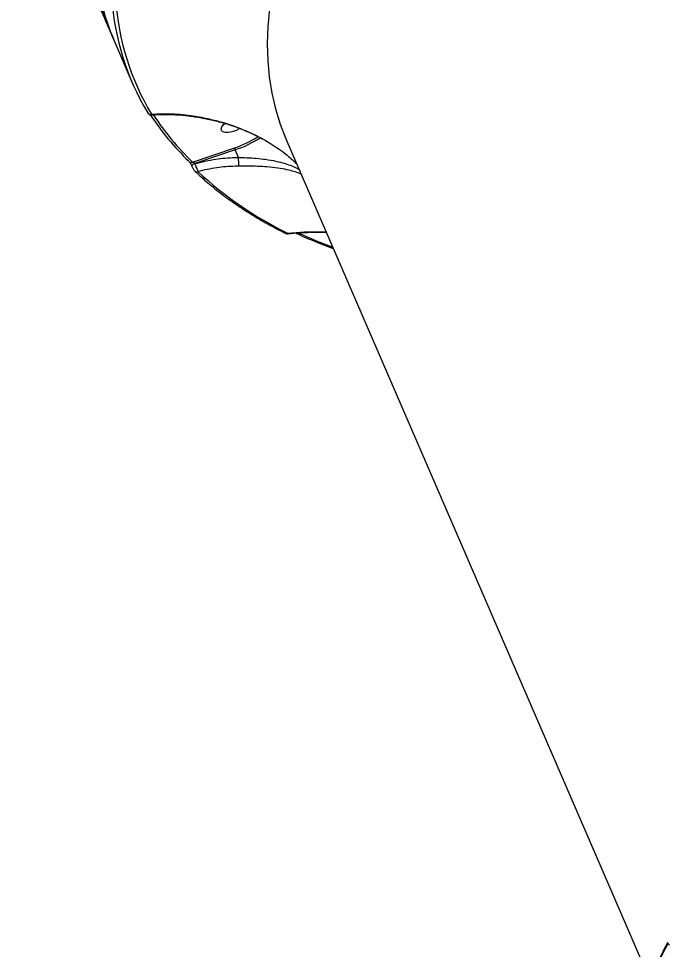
# Model space of a CAD drawing. Header units: millimetres. Extents: x -9609 to 9022, y -7175 to 8108.
# Drawn here: x -5118.8 to -4910.8, y 4353.9 to 4652 of the extents above; entities that cross this region are included whole.
import ezdxf

# ---------------------------------------------------------------- set-up
doc = ezdxf.new("R2010")
doc.units = ezdxf.units.MM
for name, color, linetype in [('DIKOM_ОБЪЕКТ', 7, 'Continuous'), ('DIKOM_РАЗМЕР_ЗОНА', 7, 'Continuous'), ('DIKOM_РАЗМЕР_ОБЪЕКТА', 7, 'Continuous')]:
    doc.layers.add(name, color=color, linetype=linetype)
doc.styles.add('style1', font='arial.ttf', dxfattribs={"width": 0.8})
doc.dimstyles.new('1-50', dxfattribs={"dimtxt": 300, "dimasz": 200, "dimexe": 100, "dimexo": 0, "dimgap": 100, "dimtad": 1, "dimtxsty": 'style1', "dimcen": 200, "dimclrd": 7, "dimclre": 7, "dimclrt": 7, "dimadec": 1, "dimazin": 2, "dimtfac": 1, "dimtmove": 0, "dimatfit": 2, "dimfxl": 0, "dimlwd": 25, "dimlwe": 18, "dimarcsym": 0})

# ---------------------------------------------------------------- blocks, each defined once
blk = doc.blocks.new('*D10')
at = {"layer": 'Defpoints', "color": 0, "transparency": 16777216}
for p in [(-405.54, 6589.16), (-8044.66, -3492.79), (424.09, -3492.79)]:
    blk.add_point(p, dxfattribs=at)
at = {"layer": 'DIKOM_РАЗМЕР_ОБЪЕКТА', "color": 7, "lineweight": 18, "transparency": 16777216}
for p, q in [((-405.54, 6589.16), (-8144.66, 6589.16)), ((424.09, -3492.79), (-8144.66, -3492.79))]:
    blk.add_line(p, q, dxfattribs=at)
at = {"layer": 'DIKOM_РАЗМЕР_ОБЪЕКТА', "color": 7, "lineweight": 25, "transparency": 16777216}
blk.add_line((-8044.66, 6389.16), (-8044.66, -3292.79), dxfattribs=at)
at = {"layer": 'DIKOM_РАЗМЕР_ОБЪЕКТА', "color": 7, "transparency": 16777216}
for points in [[(-8077.99, 6389.16), (-8011.32, 6389.16), (-8044.66, 6589.16)], [(-8077.99, -3292.79), (-8011.32, -3292.79), (-8044.66, -3492.79)]]:
    blk.add_solid(points, dxfattribs=at)
at = {"layer": 'DIKOM_РАЗМЕР_ОБЪЕКТА', "color": 7, "transparency": 16777216, "insert": (-8297.83, 1541.5), "char_height": 300, "attachment_point": 5, "rotation": 90, "style": 'style1'}
blk.add_mtext('10100', dxfattribs=at)
blk = doc.blocks.new('*D13')
at = {"layer": 'Defpoints', "color": 0, "transparency": 16777216}
for p in [(-4933.28, 8107.63), (-9158.98, -4977.79), (-1652.91, -4977.79)]:
    blk.add_point(p, dxfattribs=at)
at = {"layer": 'DIKOM_РАЗМЕР_ЗОНА', "color": 7, "lineweight": 18, "transparency": 16777216}
for p, q in [((-4933.28, 8107.63), (-9258.98, 8107.63)), ((-1652.91, -4977.79), (-9258.98, -4977.79))]:
    blk.add_line(p, q, dxfattribs=at)
at = {"layer": 'DIKOM_РАЗМЕР_ЗОНА', "color": 7, "lineweight": 25, "transparency": 16777216}
blk.add_line((-9158.98, 7907.63), (-9158.98, -4777.79), dxfattribs=at)
at = {"layer": 'DIKOM_РАЗМЕР_ЗОНА', "color": 7, "transparency": 16777216}
for points in [[(-9192.32, 7907.63), (-9125.65, 7907.63), (-9158.98, 8107.63)], [(-9192.32, -4777.79), (-9125.65, -4777.79), (-9158.98, -4977.79)]]:
    blk.add_solid(points, dxfattribs=at)
at = {"layer": 'DIKOM_РАЗМЕР_ЗОНА', "color": 7, "transparency": 16777216, "insert": (-9412.26, 1541.5), "char_height": 300, "attachment_point": 5, "rotation": 90, "style": 'style1'}
blk.add_mtext('13100', dxfattribs=at)

msp = doc.modelspace()

# ---------------------------------------------------------------- linework, layer by layer
at = {"layer": 'DIKOM_ОБЪЕКТ', "color": 7, "linetype": 'Continuous', "lineweight": 15}
for p, q in [((-5088.069, 4644.731), (-5082.329, 4631.477)), ((-5032.844, 4612.832), (-4916.392, 4343.939)), ((-5063.055, 4606.081), (-5049.489, 4610.659)), ((-5049.309, 4610.013), (-5062.337, 4605.616)), ((-5048.252, 4607.574), (-5049.309, 4610.013)), ((-5048.252, 4607.574), (-5048.251, 4607.568)), ((-5063.256, 4604.75), (-5063.244, 4604.723)), ((-5063.244, 4604.723), (-5063.198, 4604.657)), ((-5062.337, 4605.616), (-5062.326, 4605.589))]:
    msp.add_line(p, q, dxfattribs=at)
at = {"layer": 'DIKOM_ОБЪЕКТ', "color": 7, "linetype": 'Continuous', "lineweight": 15, "flags": 128}
for points in [[(-5038.4, 4655.18), (-5038.902, 4649.562), (-5039.071, 4644.051), (-5038.909, 4638.653), (-5038.415, 4633.371), (-5037.589, 4628.212), (-5036.433, 4623.18), (-5034.949, 4618.279), (-5033.136, 4613.515), (-5032.844, 4612.832)], [(-5047.813, 4616.819), (-5048.05, 4616.685), (-5049.211, 4616.147), (-5050.406, 4615.767), (-5051.539, 4615.576), (-5052.518, 4615.589), (-5053.264, 4615.806), (-5053.717, 4616.208), (-5053.839, 4616.763), (-5053.621, 4617.426), (-5053.08, 4618.144), (-5052.717, 4618.491)], [(-5064.107, 4606.186), (-5064.199, 4606.292), (-5064.286, 4606.444)], [(-5062.337, 4605.616), (-5062.562, 4605.526), (-5062.773, 4605.415), (-5062.959, 4605.288), (-5063.109, 4605.152), (-5063.213, 4605.016), (-5063.266, 4604.888), (-5063.265, 4604.775), (-5063.256, 4604.75)], [(-5062.326, 4605.589), (-5062.55, 4605.499), (-5062.762, 4605.388), (-5062.948, 4605.26), (-5063.097, 4605.125), (-5063.201, 4604.989), (-5063.255, 4604.861), (-5063.254, 4604.748), (-5063.244, 4604.723)]]:
    msp.add_lwpolyline(points, dxfattribs=at)
at = {"layer": 'DIKOM_ОБЪЕКТ', "color": 7, "linetype": 'Continuous', "lineweight": 15}
for centre, radius, start, end in [((-5009.983, 4678.113), 84.922, 180.54034, 203.14631), ((-5006.662, 4664.252), 82.444, 183.81507, 210.92119), ((-5005.639, 4663.72), 82.245, 183.81297, 210.92513), ((-5076.566, 4622.29), 0.917, 206.11346, 294.05556), ((-5002.675, 4670.072), 88.569, 213.52127, 225.92263), ((-5001.644, 4669.509), 88.287, 213.16529, 225.92574), ((-5060.972, 4644.26), 35.509, 288.86671, 302.26405), ((-5061.124, 4644.609), 36.558, 288.85618, 302.84002), ((-5063.51, 4606.842), 0.887, 227.68102, 300.87079), ((-5061.695, 4603.797), 0.838, 226.58245, 298.5344), ((-4980.545, 4689.877), 118.564, 227.07347, 243.95798), ((-5033.003, 4584.034), 0.795, 244.61386, 300.57297), ((-4958.767, 4736.074), 168.093, 245.30027, 249.32818), ((-4772.572, 4283.382), 155.92, 152.46345, 171.13008), ((-4910.195, 4355.773), 0.704, 153.917, 205.90595)]:
    msp.add_arc(centre, radius, start, end, dxfattribs=at)
for points, knots in [([(-5088.253, 4645.601), (-5088.949, 4647.065), (-5091.066, 4651.516), (-5093.314, 4659.514), (-5095.199, 4669.42), (-5095.456, 4676.376), (-5095.583, 4679.826)], [0, 0, 0, 0, 0.1408375, 0.428207, 0.7164163, 1, 1, 1, 1]), ([(-5094.763, 4660.451), (-5093.446, 4657.31), (-5091.479, 4652.616), (-5089.465, 4647.967), (-5088.799, 4646.429)], [0, 0, 0, 0, 0.669293, 1, 1, 1, 1]), ([(-5077.338, 4621.794), (-5077.317, 4621.758), (-5077.272, 4621.683), (-5077.193, 4621.572), (-5077.049, 4621.419), (-5076.842, 4621.28), (-5076.586, 4621.186), (-5076.403, 4621.197), (-5076.323, 4621.203)], [0, 0, 0, 0, 0.14872776, 0.31560306, 0.45237488, 0.6254743, 0.83563198, 1, 1, 1, 1]), ([(-5076.192, 4621.453), (-5076.194, 4621.435), (-5076.209, 4621.311), (-5076.243, 4621.188), (-5076.31, 4621.206), (-5076.327, 4621.211)], [0, 0, 0, 0, 0.1129951, 0.7743921, 1, 1, 1, 1]), ([(-5076.327, 4621.213), (-5075.04, 4621.283), (-5072.449, 4621.423), (-5068.439, 4621.308), (-5064.343, 4620.953), (-5060.203, 4620.335), (-5056.088, 4619.467), (-5052.066, 4618.358), (-5048.189, 4617.031), (-5044.491, 4615.496), (-5041.087, 4613.848), (-5038.982, 4612.604), (-5037.999, 4612.024)], [0, 0, 0, 0, 0.1035445, 0.20854, 0.3143139, 0.4206397, 0.5260336, 0.6287857, 0.7284877, 0.8249678, 0.9183115, 1, 1, 1, 1]), ([(-5076.192, 4621.453), (-5074.028, 4621.529), (-5069.67, 4621.682), (-5063.368, 4621.054), (-5056.625, 4619.798), (-5050.791, 4618.093), (-5045.495, 4615.981), (-5041.623, 4614.155), (-5039.172, 4612.726), (-5037.988, 4612.036)], [0, 0, 0, 0, 0.1738764, 0.3501355, 0.4880536, 0.6922781, 0.7971225, 0.9019494, 1, 1, 1, 1]), ([(-5049.489, 4610.659), (-5049.489, 4610.652), (-5049.488, 4610.634), (-5049.483, 4610.579), (-5049.465, 4610.477), (-5049.422, 4610.324), (-5049.369, 4610.16), (-5049.329, 4610.062), (-5049.309, 4610.013)], [0, 0, 0, 0, 0.0536612, 0.1414831, 0.3560297, 0.570849, 0.7854108, 1, 1, 1, 1]), ([(-5037.988, 4612.036), (-5037.995, 4612.025), (-5038.007, 4612.008), (-5038.002, 4612.019), (-5038, 4612.023)], [0, 0, 0, 0, 0.6168654, 1, 1, 1, 1]), ([(-5037.988, 4612.036), (-5036.336, 4610.953), (-5033.375, 4609.013), (-5030.837, 4606.652), (-5029.715, 4605.608)], [0, 0, 0, 0, 0.5577971, 1, 1, 1, 1]), ([(-5062.326, 4605.589), (-5060.095, 4606.124), (-5055.866, 4607.138), (-5051.097, 4607.529), (-5048.64, 4607.568), (-5048.252, 4607.574)], [0, 0, 0, 0, 0.48434938, 0.91852316, 1, 1, 1, 1]), ([(-5048.224, 4604.757), (-5048.224, 4604.768), (-5048.224, 4604.852), (-5048.227, 4605.098), (-5048.231, 4605.61), (-5048.238, 4606.249), (-5048.245, 4606.94), (-5048.249, 4607.358), (-5048.251, 4607.568)], [0, 0, 0, 0, 0.0259534, 0.209581, 0.4071922, 0.604798, 0.8024041, 1, 1, 1, 1]), ([(-5048.251, 4607.568), (-5048.251, 4607.568), (-5047.366, 4607.568), (-5045.416, 4607.478), (-5042.494, 4607.313), (-5039.345, 4606.971), (-5036.243, 4606.426), (-5032.749, 4605.482), (-5030.23, 4604.547), (-5029.053, 4603.804), (-5028.889, 4603.7)], [0, 0, 0, 0, 0.0000778, 0.1082474, 0.2389755, 0.369818, 0.5326505, 0.6956917, 0.9576192, 1, 1, 1, 1]), ([(-5064.107, 4606.186), (-5064.108, 4606.187), (-5064.111, 4606.189), (-5064.067, 4606.144), (-5063.977, 4606.03), (-5063.819, 4605.802), (-5063.612, 4605.462), (-5063.41, 4605.086), (-5063.272, 4604.793), (-5063.226, 4604.674), (-5063.213, 4604.641)], [0, 0, 0, 0, 0.0235373, 0.1102101, 0.2266347, 0.3891157, 0.577658, 0.7750324, 0.9373925, 1, 1, 1, 1]), ([(-5063.167, 4604.564), (-5063.132, 4604.487), (-5063.03, 4604.263), (-5062.804, 4603.878), (-5062.554, 4603.485), (-5062.358, 4603.294), (-5062.262, 4603.2)], [0, 0, 0, 0, 0.1428436, 0.4212149, 0.7143311, 1, 1, 1, 1]), ([(-5063.055, 4606.081), (-5062.99, 4606.069), (-5062.863, 4606.048), (-5062.665, 4605.957), (-5062.506, 4605.843), (-5062.414, 4605.743), (-5062.365, 4605.673), (-5062.348, 4605.637), (-5062.337, 4605.616)], [0, 0, 0, 0, 0.2686239, 0.5229147, 0.7425655, 0.8690024, 0.9241151, 1, 1, 1, 1]), ([(-5062.326, 4605.589), (-5062.291, 4605.503), (-5062.178, 4605.217), (-5061.958, 4604.667), (-5061.687, 4604.003), (-5061.446, 4603.414), (-5061.345, 4603.178), (-5061.295, 4603.061)], [0, 0, 0, 0, 0.0942673, 0.3122321, 0.5412274, 0.7714128, 1, 1, 1, 1]), ([(-5048.224, 4604.757), (-5048.599, 4604.754), (-5050.958, 4604.73), (-5055.382, 4604.394), (-5059.298, 4603.511), (-5061.295, 4603.061)], [0, 0, 0, 0, 0.0849922, 0.5334682, 1, 1, 1, 1]), ([(-5028.233, 4602.185), (-5028.381, 4602.261), (-5029.03, 4602.598), (-5030.575, 4603.085), (-5032.853, 4603.704), (-5035.684, 4604.215), (-5038.867, 4604.553), (-5042.159, 4604.722), (-5045.229, 4604.771), (-5047.288, 4604.762), (-5048.224, 4604.757)], [0, 0, 0, 0, 0.0389699, 0.1704104, 0.3018209, 0.4614968, 0.6250636, 0.7550031, 0.8887011, 1, 1, 1, 1]), ([(-5062.276, 4603.192), (-5061.578, 4602.541), (-5059.558, 4600.655), (-5056.005, 4597.651), (-5051.533, 4594.23), (-5046.791, 4590.964), (-5041.782, 4587.857), (-5037.274, 4585.322), (-5034.394, 4583.852), (-5033.345, 4583.316)], [0, 0, 0, 0, 0.0864752, 0.2502399, 0.4140638, 0.5779737, 0.7419596, 0.9060136, 1, 1, 1, 1]), ([(-5033.334, 4583.341), (-5033.25, 4583.293), (-5033.021, 4583.161), (-5032.715, 4583.079), (-5032.505, 4583.133), (-5032.492, 4583.136)], [0, 0, 0, 0, 0.3509747, 0.9596495, 1, 1, 1, 1]), ([(-5032.599, 4583.35), (-5028.935, 4583.616), (-5024.86, 4583.911), (-5020.643, 4583.701), (-5020.218, 4583.68)], [0, 0, 0, 0, 0.8991587, 1, 1, 1, 1]), ([(-5032.599, 4583.35), (-5032.549, 4583.244), (-5032.485, 4583.108), (-5032.495, 4583.15), (-5032.497, 4583.159)], [0, 0, 0, 0, 0.7846038, 1, 1, 1, 1]), ([(-5032.496, 4583.145), (-5031.852, 4583.213), (-5029.52, 4583.461), (-5025.416, 4583.639), (-5021.924, 4583.614), (-5020.185, 4583.601)], [0, 0, 0, 0, 0.1607852, 0.5819734, 1, 1, 1, 1]), ([(-5029.967, 4583.369), (-5029.751, 4583.267), (-5027.64, 4582.271), (-5023.678, 4580.565), (-5019.769, 4579.074), (-5017.918, 4578.368)], [0, 0, 0, 0, 0.0564688, 0.5530796, 1, 1, 1, 1]), ([(-4660.88, 4551.704), (-4662.655, 4550.783), (-4667.801, 4548.11), (-4676.24, 4543.606), (-4686.155, 4538.163), (-4695.952, 4532.623), (-4705.623, 4526.992), (-4715.162, 4521.273), (-4724.562, 4515.472), (-4733.813, 4509.591), (-4742.912, 4503.637), (-4751.849, 4497.612), (-4760.619, 4491.522), (-4769.215, 4485.371), (-4777.632, 4479.164), (-4785.86, 4472.904), (-4793.897, 4466.599), (-4801.733, 4460.251), (-4809.366, 4453.866), (-4816.787, 4447.447), (-4823.993, 4441.001), (-4830.977, 4434.532), (-4837.733, 4428.044), (-4844.258, 4421.544), (-4850.545, 4415.034), (-4856.593, 4408.521), (-4862.393, 4402.008), (-4867.942, 4395.501), (-4873.236, 4389.005), (-4878.272, 4382.525), (-4883.046, 4376.065), (-4887.553, 4369.63), (-4891.789, 4363.224), (-4895.755, 4356.854), (-4899.442, 4350.522), (-4902.851, 4344.235), (-4905.978, 4337.997), (-4908.821, 4331.812), (-4911.377, 4325.685), (-4913.645, 4319.622), (-4915.624, 4313.625), (-4917.309, 4307.701), (-4918.702, 4301.854), (-4919.797, 4296.088), (-4920.605, 4290.407), (-4921.097, 4284.822), (-4921.313, 4280.191), (-4921.246, 4277.463), (-4921.223, 4276.529)], [0, 0, 0, 0, 0.0116795, 0.0338703, 0.0560613, 0.0782522, 0.1004441, 0.1226364, 0.1448299, 0.1670225, 0.1892158, 0.2114088, 0.233603, 0.2557983, 0.2779944, 0.3001896, 0.322387, 0.3445836, 0.3667818, 0.3889806, 0.4111812, 0.4333819, 0.4555833, 0.4777861, 0.4999891, 0.5221946, 0.5444005, 0.5666071, 0.5888151, 0.6110245, 0.6332353, 0.6554466, 0.6776586, 0.6998723, 0.7220854, 0.7442993, 0.7665131, 0.7887261, 0.8109374, 0.8331467, 0.8553532, 0.8775553, 0.8997521, 0.9219422, 0.9441246, 0.9662975, 0.9884597, 1, 1, 1, 1]), ([(-4910.829, 4356.081), (-4911.37, 4354.988), (-4912.94, 4351.819), (-4915.319, 4346.614), (-4917.874, 4340.488), (-4920.136, 4334.425), (-4922.11, 4328.43), (-4923.791, 4322.507), (-4925.174, 4316.662), (-4926.11, 4311.781), (-4926.537, 4308.863), (-4926.687, 4307.841)], [0, 0, 0, 0, 0.0652714, 0.1893166, 0.3133607, 0.4373925, 0.5614088, 0.6854008, 0.8093624, 0.9332872, 1, 1, 1, 1]), ([(-4910.199, 4355.211), (-4910.241, 4355.294), (-4910.323, 4355.46), (-4910.472, 4355.607), (-4910.616, 4355.656), (-4910.742, 4355.607), (-4910.802, 4355.509), (-4910.829, 4355.466)], [0, 0, 0, 0, 0.2040119, 0.4081747, 0.6135381, 0.8266456, 1, 1, 1, 1])]:
    msp.add_open_spline(points, degree=3, knots=knots, dxfattribs=at)

# ---------------------------------------------------------------- dimensions: what is measured, and where the dimension line sits
at = {"layer": 'DIKOM_РАЗМЕР_ЗОНА'}
dim = msp.add_linear_dim(base=(-9158.984, -4977.788), p1=(-4933.276, 8107.631), p2=(-1652.914, -4977.788), angle=90, text='13100', dimstyle='1-50', dxfattribs=at)
dim.commit()
dim.dimension.update_dxf_attribs({"geometry": '*D13', "text_midpoint": (-9158.984, 1541.499), "dimtype": 160})
at = {"layer": 'DIKOM_РАЗМЕР_ОБЪЕКТА'}
dim = msp.add_linear_dim(base=(-8044.657, -3492.788), p1=(-405.539, 6589.161), p2=(424.086, -3492.788), angle=90, text='10100', dimstyle='1-50', dxfattribs=at)
dim.commit()
dim.dimension.update_dxf_attribs({"geometry": '*D10', "text_midpoint": (-8044.657, 1541.499), "dimtype": 160})

doc.saveas('drawing.dxf')
